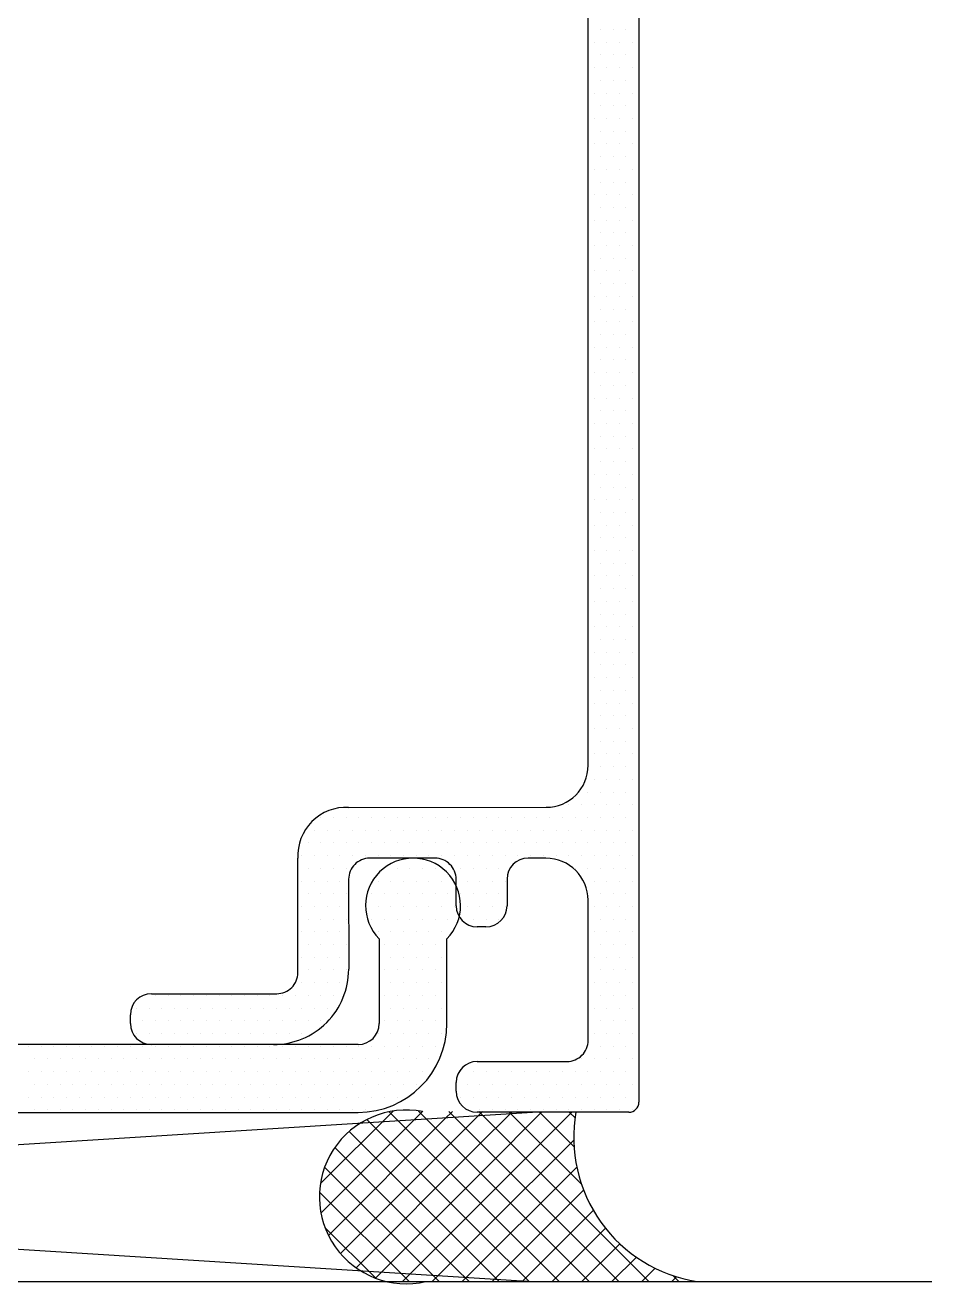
# Model space of a CAD drawing. Header units: inches. Extents: x 3.8 to 36.3, y 0.9 to 43.6.
# Drawn here: x 18.59 to 19.927, y 5.213 to 7.07 of the extents above; entities that cross this region are included whole.
import ezdxf

# ---------------------------------------------------------------- set-up
doc = ezdxf.new("R2010")
doc.units = ezdxf.units.IN
doc.header["$MEASUREMENT"] = 0
for name, color, linetype in [('R-SWTS-DET1', 1, 'Continuous'), ('R-SWTS-DET3', 5, 'Continuous'), ('R-SWTS-PAT1', 5, 'Continuous')]:
    doc.layers.add(name, color=color, linetype=linetype)

msp = doc.modelspace()

# ---------------------------------------------------------------- linework, layer by layer
at = {"layer": 'R-SWTS-DET1', "lineweight": 30}
for p, q in [((19.49559, 7.45142), (19.49559, 5.48123)), ((19.42059, 5.97815), (19.42059, 7.36042)), ((19.06735, 5.91612), (19.3586, 5.91615)), ((18.99251, 5.67218), (18.99239, 5.84104)), ((19.19492, 5.84112), (19.09841, 5.84111)), ((19.35843, 5.84114), (19.33196, 5.84114)), ((19.06743, 5.81009), (19.06751, 5.67724)), ((19.22592, 5.77091), (19.22592, 5.81012)), ((19.30097, 5.81014), (19.30097, 5.77091)), ((19.42058, 5.57225), (19.42044, 5.77919)), ((19.26997, 5.73991), (19.25692, 5.73991)), ((19.11244, 5.72219), (19.11244, 5.59718)), ((19.21244, 5.59718), (19.21244, 5.72219)), ((18.77659, 5.64116), (18.96151, 5.64116)), ((18.74559, 5.59716), (18.74559, 5.61016)), ((19.08144, 5.56618), (16.59444, 5.56618)), ((18.95651, 5.56616), (18.77659, 5.56616)), ((19.25704, 5.54123), (19.38958, 5.54123)), ((19.22604, 5.49723), (19.22604, 5.51023)), ((16.49444, 5.46618), (19.08144, 5.46618)), ((19.48059, 5.46623), (19.25704, 5.46623))]:
    msp.add_line(p, q, dxfattribs=at)
for centre, radius, start, end in [((19.35859, 5.97815), 0.062, 270.0068, 0), ((19.06408, 5.84442), 0.07177, 87.38505, 182.70294), ((19.09843, 5.81011), 0.031, 90.0255, 180.02809), ((19.16244, 5.77118), 0.07, 315.58341, 224.41629), ((19.19492, 5.81012), 0.031, 360, 90.00838), ((19.33197, 5.81014), 0.031, 90.00838, 180), ((19.35844, 5.77914), 0.062, 0.03988, 90.00838), ((19.25692, 5.77091), 0.031, 180, 270), ((19.26997, 5.77091), 0.031, 270, 360), ((18.95651, 5.67716), 0.111, 270, 0.04227), ((18.96151, 5.67216), 0.031, 270, 0.04227), ((18.77659, 5.61016), 0.031, 90, 180), ((18.77659, 5.59716), 0.031, 180, 270), ((19.08144, 5.59718), 0.131, 270, 0), ((19.08144, 5.59718), 0.031, 270, 360), ((19.38958, 5.57223), 0.031, 270, 0.03988), ((19.25704, 5.51023), 0.031, 90, 180), ((19.25704, 5.49723), 0.031, 180, 270), ((19.48059, 5.48123), 0.015, 270, 0)]:
    msp.add_arc(centre, radius, start, end, dxfattribs=at)
at = {"layer": 'R-SWTS-DET3'}
for p, q in [((19.33859, 5.21623), (15.33859, 5.46623)), ((15.33859, 5.21623), (19.33859, 5.46623)), ((19.92744, 5.21623), (14.58859, 5.21623))]:
    msp.add_line(p, q, dxfattribs=at)
for centre, radius, start, end in [((19.15259, 5.34143), 0.12825, 79.29404, 282.92749), ((19.61481, 5.42929), 0.21545, 170.07208, 261.02121)]:
    msp.add_arc(centre, radius, start, end, dxfattribs=at)
at = {"layer": 'R-SWTS-PAT1'}
for p, q in [((19.43886, 7.06369), (19.43886, 7.06369)), ((19.45761, 7.06369), (19.45761, 7.06369)), ((19.47636, 7.06369), (19.47636, 7.06369)), ((19.49511, 7.06369), (19.49511, 7.06369)), ((19.42949, 7.04494), (19.42949, 7.04494)), ((19.44824, 7.04494), (19.44824, 7.04494)), ((19.46699, 7.04494), (19.46699, 7.04494)), ((19.48574, 7.04494), (19.48574, 7.04494)), ((19.43886, 7.02619), (19.43886, 7.02619)), ((19.45761, 7.02619), (19.45761, 7.02619)), ((19.47636, 7.02619), (19.47636, 7.02619)), ((19.49511, 7.02619), (19.49511, 7.02619)), ((19.42949, 7.00744), (19.42949, 7.00744)), ((19.44824, 7.00744), (19.44824, 7.00744)), ((19.46699, 7.00744), (19.46699, 7.00744)), ((19.48574, 7.00744), (19.48574, 7.00744)), ((19.43886, 6.98869), (19.43886, 6.98869)), ((19.45761, 6.98869), (19.45761, 6.98869)), ((19.47636, 6.98869), (19.47636, 6.98869)), ((19.49511, 6.98869), (19.49511, 6.98869)), ((19.42949, 6.96994), (19.42949, 6.96994)), ((19.44824, 6.96994), (19.44824, 6.96994)), ((19.46699, 6.96994), (19.46699, 6.96994)), ((19.48574, 6.96994), (19.48574, 6.96994)), ((19.43886, 6.95119), (19.43886, 6.95119)), ((19.45761, 6.95119), (19.45761, 6.95119)), ((19.47636, 6.95119), (19.47636, 6.95119)), ((19.49511, 6.95119), (19.49511, 6.95119)), ((19.42949, 6.93244), (19.42949, 6.93244)), ((19.44824, 6.93244), (19.44824, 6.93244)), ((19.46699, 6.93244), (19.46699, 6.93244)), ((19.48574, 6.93244), (19.48574, 6.93244)), ((19.43886, 6.91369), (19.43886, 6.91369)), ((19.45761, 6.91369), (19.45761, 6.91369)), ((19.47636, 6.91369), (19.47636, 6.91369)), ((19.49511, 6.91369), (19.49511, 6.91369)), ((19.42949, 6.89494), (19.42949, 6.89494)), ((19.44824, 6.89494), (19.44824, 6.89494)), ((19.46699, 6.89494), (19.46699, 6.89494)), ((19.48574, 6.89494), (19.48574, 6.89494)), ((19.43886, 6.87619), (19.43886, 6.87619)), ((19.45761, 6.87619), (19.45761, 6.87619)), ((19.47636, 6.87619), (19.47636, 6.87619)), ((19.49511, 6.87619), (19.49511, 6.87619)), ((19.42949, 6.85744), (19.42949, 6.85744)), ((19.44824, 6.85744), (19.44824, 6.85744)), ((19.46699, 6.85744), (19.46699, 6.85744)), ((19.48574, 6.85744), (19.48574, 6.85744)), ((19.43886, 6.83869), (19.43886, 6.83869)), ((19.45761, 6.83869), (19.45761, 6.83869)), ((19.47636, 6.83869), (19.47636, 6.83869)), ((19.49511, 6.83869), (19.49511, 6.83869)), ((19.42949, 6.81994), (19.42949, 6.81994)), ((19.44824, 6.81994), (19.44824, 6.81994)), ((19.46699, 6.81994), (19.46699, 6.81994)), ((19.48574, 6.81994), (19.48574, 6.81994)), ((19.43886, 6.80119), (19.43886, 6.80119)), ((19.45761, 6.80119), (19.45761, 6.80119)), ((19.47636, 6.80119), (19.47636, 6.80119)), ((19.49511, 6.80119), (19.49511, 6.80119)), ((19.42949, 6.78244), (19.42949, 6.78244)), ((19.44824, 6.78244), (19.44824, 6.78244)), ((19.46699, 6.78244), (19.46699, 6.78244)), ((19.48574, 6.78244), (19.48574, 6.78244)), ((19.43886, 6.76369), (19.43886, 6.76369)), ((19.45761, 6.76369), (19.45761, 6.76369)), ((19.47636, 6.76369), (19.47636, 6.76369)), ((19.49511, 6.76369), (19.49511, 6.76369)), ((19.42949, 6.74494), (19.42949, 6.74494)), ((19.44824, 6.74494), (19.44824, 6.74494)), ((19.46699, 6.74494), (19.46699, 6.74494)), ((19.48574, 6.74494), (19.48574, 6.74494)), ((19.43886, 6.72619), (19.43886, 6.72619)), ((19.45761, 6.72619), (19.45761, 6.72619)), ((19.47636, 6.72619), (19.47636, 6.72619)), ((19.49511, 6.72619), (19.49511, 6.72619)), ((19.42949, 6.70744), (19.42949, 6.70744)), ((19.44824, 6.70744), (19.44824, 6.70744)), ((19.46699, 6.70744), (19.46699, 6.70744)), ((19.48574, 6.70744), (19.48574, 6.70744)), ((19.43886, 6.68869), (19.43886, 6.68869)), ((19.45761, 6.68869), (19.45761, 6.68869)), ((19.47636, 6.68869), (19.47636, 6.68869)), ((19.49511, 6.68869), (19.49511, 6.68869)), ((19.42949, 6.66994), (19.42949, 6.66994)), ((19.44824, 6.66994), (19.44824, 6.66994)), ((19.46699, 6.66994), (19.46699, 6.66994)), ((19.48574, 6.66994), (19.48574, 6.66994)), ((19.43886, 6.65119), (19.43886, 6.65119)), ((19.45761, 6.65119), (19.45761, 6.65119)), ((19.47636, 6.65119), (19.47636, 6.65119)), ((19.49511, 6.65119), (19.49511, 6.65119)), ((19.42949, 6.63244), (19.42949, 6.63244)), ((19.44824, 6.63244), (19.44824, 6.63244)), ((19.46699, 6.63244), (19.46699, 6.63244)), ((19.48574, 6.63244), (19.48574, 6.63244)), ((19.43886, 6.61369), (19.43886, 6.61369)), ((19.45761, 6.61369), (19.45761, 6.61369)), ((19.47636, 6.61369), (19.47636, 6.61369)), ((19.49511, 6.61369), (19.49511, 6.61369)), ((19.42949, 6.59494), (19.42949, 6.59494)), ((19.44824, 6.59494), (19.44824, 6.59494)), ((19.46699, 6.59494), (19.46699, 6.59494)), ((19.48574, 6.59494), (19.48574, 6.59494)), ((19.43886, 6.57619), (19.43886, 6.57619)), ((19.45761, 6.57619), (19.45761, 6.57619)), ((19.47636, 6.57619), (19.47636, 6.57619)), ((19.49511, 6.57619), (19.49511, 6.57619)), ((19.42949, 6.55744), (19.42949, 6.55744)), ((19.44824, 6.55744), (19.44824, 6.55744)), ((19.46699, 6.55744), (19.46699, 6.55744)), ((19.48574, 6.55744), (19.48574, 6.55744)), ((19.43886, 6.53869), (19.43886, 6.53869)), ((19.45761, 6.53869), (19.45761, 6.53869)), ((19.47636, 6.53869), (19.47636, 6.53869)), ((19.49511, 6.53869), (19.49511, 6.53869)), ((19.42949, 6.51994), (19.42949, 6.51994)), ((19.44824, 6.51994), (19.44824, 6.51994)), ((19.46699, 6.51994), (19.46699, 6.51994)), ((19.48574, 6.51994), (19.48574, 6.51994)), ((19.43886, 6.50119), (19.43886, 6.50119)), ((19.45761, 6.50119), (19.45761, 6.50119)), ((19.47636, 6.50119), (19.47636, 6.50119)), ((19.49511, 6.50119), (19.49511, 6.50119)), ((19.42949, 6.48244), (19.42949, 6.48244)), ((19.44824, 6.48244), (19.44824, 6.48244)), ((19.46699, 6.48244), (19.46699, 6.48244)), ((19.48574, 6.48244), (19.48574, 6.48244)), ((19.43886, 6.46369), (19.43886, 6.46369)), ((19.45761, 6.46369), (19.45761, 6.46369)), ((19.47636, 6.46369), (19.47636, 6.46369)), ((19.49511, 6.46369), (19.49511, 6.46369)), ((19.42949, 6.44494), (19.42949, 6.44494)), ((19.44824, 6.44494), (19.44824, 6.44494)), ((19.46699, 6.44494), (19.46699, 6.44494)), ((19.48574, 6.44494), (19.48574, 6.44494)), ((19.43886, 6.42619), (19.43886, 6.42619)), ((19.45761, 6.42619), (19.45761, 6.42619)), ((19.47636, 6.42619), (19.47636, 6.42619)), ((19.49511, 6.42619), (19.49511, 6.42619)), ((19.42949, 6.40744), (19.42949, 6.40744)), ((19.44824, 6.40744), (19.44824, 6.40744)), ((19.46699, 6.40744), (19.46699, 6.40744)), ((19.48574, 6.40744), (19.48574, 6.40744)), ((19.43886, 6.38869), (19.43886, 6.38869)), ((19.45761, 6.38869), (19.45761, 6.38869)), ((19.47636, 6.38869), (19.47636, 6.38869)), ((19.49511, 6.38869), (19.49511, 6.38869)), ((19.42949, 6.36994), (19.42949, 6.36994)), ((19.44824, 6.36994), (19.44824, 6.36994)), ((19.46699, 6.36994), (19.46699, 6.36994)), ((19.48574, 6.36994), (19.48574, 6.36994)), ((19.43886, 6.35119), (19.43886, 6.35119)), ((19.45761, 6.35119), (19.45761, 6.35119)), ((19.47636, 6.35119), (19.47636, 6.35119)), ((19.49511, 6.35119), (19.49511, 6.35119)), ((19.42949, 6.33244), (19.42949, 6.33244)), ((19.44824, 6.33244), (19.44824, 6.33244)), ((19.46699, 6.33244), (19.46699, 6.33244)), ((19.48574, 6.33244), (19.48574, 6.33244)), ((19.43886, 6.31369), (19.43886, 6.31369)), ((19.45761, 6.31369), (19.45761, 6.31369)), ((19.47636, 6.31369), (19.47636, 6.31369)), ((19.49511, 6.31369), (19.49511, 6.31369)), ((19.42949, 6.29494), (19.42949, 6.29494)), ((19.44824, 6.29494), (19.44824, 6.29494)), ((19.46699, 6.29494), (19.46699, 6.29494)), ((19.48574, 6.29494), (19.48574, 6.29494)), ((19.43886, 6.27619), (19.43886, 6.27619)), ((19.45761, 6.27619), (19.45761, 6.27619)), ((19.47636, 6.27619), (19.47636, 6.27619)), ((19.49511, 6.27619), (19.49511, 6.27619)), ((19.42949, 6.25744), (19.42949, 6.25744)), ((19.44824, 6.25744), (19.44824, 6.25744)), ((19.46699, 6.25744), (19.46699, 6.25744)), ((19.48574, 6.25744), (19.48574, 6.25744)), ((19.43886, 6.23869), (19.43886, 6.23869)), ((19.45761, 6.23869), (19.45761, 6.23869)), ((19.47636, 6.23869), (19.47636, 6.23869)), ((19.49511, 6.23869), (19.49511, 6.23869)), ((19.42949, 6.21994), (19.42949, 6.21994)), ((19.44824, 6.21994), (19.44824, 6.21994)), ((19.46699, 6.21994), (19.46699, 6.21994)), ((19.48574, 6.21994), (19.48574, 6.21994)), ((19.43886, 6.20119), (19.43886, 6.20119)), ((19.45761, 6.20119), (19.45761, 6.20119)), ((19.47636, 6.20119), (19.47636, 6.20119)), ((19.49511, 6.20119), (19.49511, 6.20119)), ((19.42949, 6.18244), (19.42949, 6.18244)), ((19.44824, 6.18244), (19.44824, 6.18244)), ((19.46699, 6.18244), (19.46699, 6.18244)), ((19.48574, 6.18244), (19.48574, 6.18244)), ((19.43886, 6.16369), (19.43886, 6.16369)), ((19.45761, 6.16369), (19.45761, 6.16369)), ((19.47636, 6.16369), (19.47636, 6.16369)), ((19.49511, 6.16369), (19.49511, 6.16369)), ((19.42949, 6.14494), (19.42949, 6.14494)), ((19.44824, 6.14494), (19.44824, 6.14494)), ((19.46699, 6.14494), (19.46699, 6.14494)), ((19.48574, 6.14494), (19.48574, 6.14494)), ((19.43886, 6.12619), (19.43886, 6.12619)), ((19.45761, 6.12619), (19.45761, 6.12619)), ((19.47636, 6.12619), (19.47636, 6.12619)), ((19.49511, 6.12619), (19.49511, 6.12619)), ((19.42949, 6.10744), (19.42949, 6.10744)), ((19.44824, 6.10744), (19.44824, 6.10744)), ((19.46699, 6.10744), (19.46699, 6.10744)), ((19.48574, 6.10744), (19.48574, 6.10744)), ((19.43886, 6.08869), (19.43886, 6.08869)), ((19.45761, 6.08869), (19.45761, 6.08869)), ((19.47636, 6.08869), (19.47636, 6.08869)), ((19.49511, 6.08869), (19.49511, 6.08869)), ((19.42949, 6.06994), (19.42949, 6.06994)), ((19.44824, 6.06994), (19.44824, 6.06994)), ((19.46699, 6.06994), (19.46699, 6.06994)), ((19.48574, 6.06994), (19.48574, 6.06994)), ((19.43886, 6.05119), (19.43886, 6.05119)), ((19.45761, 6.05119), (19.45761, 6.05119)), ((19.47636, 6.05119), (19.47636, 6.05119)), ((19.49511, 6.05119), (19.49511, 6.05119)), ((19.42949, 6.03244), (19.42949, 6.03244)), ((19.44824, 6.03244), (19.44824, 6.03244)), ((19.46699, 6.03244), (19.46699, 6.03244)), ((19.48574, 6.03244), (19.48574, 6.03244)), ((19.43886, 6.01369), (19.43886, 6.01369)), ((19.45761, 6.01369), (19.45761, 6.01369)), ((19.47636, 6.01369), (19.47636, 6.01369)), ((19.49511, 6.01369), (19.49511, 6.01369)), ((19.42949, 5.99494), (19.42949, 5.99494)), ((19.44824, 5.99494), (19.44824, 5.99494)), ((19.46699, 5.99494), (19.46699, 5.99494)), ((19.48574, 5.99494), (19.48574, 5.99494)), ((19.43886, 5.97619), (19.43886, 5.97619)), ((19.45761, 5.97619), (19.45761, 5.97619)), ((19.47636, 5.97619), (19.47636, 5.97619)), ((19.49511, 5.97619), (19.49511, 5.97619)), ((19.42949, 5.95744), (19.42949, 5.95744)), ((19.44824, 5.95744), (19.44824, 5.95744)), ((19.46699, 5.95744), (19.46699, 5.95744)), ((19.48574, 5.95744), (19.48574, 5.95744)), ((19.42011, 5.93869), (19.42011, 5.93869)), ((19.43886, 5.93869), (19.43886, 5.93869)), ((19.45761, 5.93869), (19.45761, 5.93869)), ((19.47636, 5.93869), (19.47636, 5.93869)), ((19.49511, 5.93869), (19.49511, 5.93869)), ((19.39199, 5.91994), (19.39199, 5.91994)), ((19.41074, 5.91994), (19.41074, 5.91994)), ((19.42949, 5.91994), (19.42949, 5.91994)), ((19.44824, 5.91994), (19.44824, 5.91994)), ((19.46699, 5.91994), (19.46699, 5.91994)), ((19.48574, 5.91994), (19.48574, 5.91994)), ((19.02636, 5.90119), (19.02636, 5.90119)), ((19.04511, 5.90119), (19.04511, 5.90119)), ((19.06386, 5.90119), (19.06386, 5.90119)), ((19.08261, 5.90119), (19.08261, 5.90119)), ((19.10136, 5.90119), (19.10136, 5.90119)), ((19.12011, 5.90119), (19.12011, 5.90119)), ((19.13886, 5.90119), (19.13886, 5.90119)), ((19.15761, 5.90119), (19.15761, 5.90119)), ((19.17636, 5.90119), (19.17636, 5.90119)), ((19.19511, 5.90119), (19.19511, 5.90119)), ((19.21386, 5.90119), (19.21386, 5.90119)), ((19.23261, 5.90119), (19.23261, 5.90119)), ((19.25136, 5.90119), (19.25136, 5.90119)), ((19.27011, 5.90119), (19.27011, 5.90119)), ((19.28886, 5.90119), (19.28886, 5.90119)), ((19.30761, 5.90119), (19.30761, 5.90119)), ((19.32636, 5.90119), (19.32636, 5.90119)), ((19.34511, 5.90119), (19.34511, 5.90119)), ((19.36386, 5.90119), (19.36386, 5.90119)), ((19.38261, 5.90119), (19.38261, 5.90119)), ((19.40136, 5.90119), (19.40136, 5.90119)), ((19.42011, 5.90119), (19.42011, 5.90119)), ((19.43886, 5.90119), (19.43886, 5.90119)), ((19.45761, 5.90119), (19.45761, 5.90119)), ((19.47636, 5.90119), (19.47636, 5.90119)), ((19.49511, 5.90119), (19.49511, 5.90119)), ((19.01699, 5.88244), (19.01699, 5.88244)), ((19.03574, 5.88244), (19.03574, 5.88244)), ((19.05449, 5.88244), (19.05449, 5.88244)), ((19.07324, 5.88244), (19.07324, 5.88244)), ((19.09199, 5.88244), (19.09199, 5.88244)), ((19.11074, 5.88244), (19.11074, 5.88244)), ((19.12949, 5.88244), (19.12949, 5.88244)), ((19.14824, 5.88244), (19.14824, 5.88244)), ((19.16699, 5.88244), (19.16699, 5.88244)), ((19.18574, 5.88244), (19.18574, 5.88244)), ((19.20449, 5.88244), (19.20449, 5.88244)), ((19.22324, 5.88244), (19.22324, 5.88244)), ((19.24199, 5.88244), (19.24199, 5.88244)), ((19.26074, 5.88244), (19.26074, 5.88244)), ((19.27949, 5.88244), (19.27949, 5.88244)), ((19.29824, 5.88244), (19.29824, 5.88244)), ((19.31699, 5.88244), (19.31699, 5.88244)), ((19.33574, 5.88244), (19.33574, 5.88244)), ((19.35449, 5.88244), (19.35449, 5.88244)), ((19.37324, 5.88244), (19.37324, 5.88244)), ((19.39199, 5.88244), (19.39199, 5.88244)), ((19.41074, 5.88244), (19.41074, 5.88244)), ((19.42949, 5.88244), (19.42949, 5.88244)), ((19.44824, 5.88244), (19.44824, 5.88244)), ((19.46699, 5.88244), (19.46699, 5.88244)), ((19.48574, 5.88244), (19.48574, 5.88244)), ((19.00761, 5.86369), (19.00761, 5.86369)), ((19.02636, 5.86369), (19.02636, 5.86369)), ((19.04511, 5.86369), (19.04511, 5.86369)), ((19.06386, 5.86369), (19.06386, 5.86369)), ((19.08261, 5.86369), (19.08261, 5.86369)), ((19.10136, 5.86369), (19.10136, 5.86369)), ((19.12011, 5.86369), (19.12011, 5.86369)), ((19.13886, 5.86369), (19.13886, 5.86369)), ((19.15761, 5.86369), (19.15761, 5.86369)), ((19.17636, 5.86369), (19.17636, 5.86369)), ((19.19511, 5.86369), (19.19511, 5.86369)), ((19.21386, 5.86369), (19.21386, 5.86369)), ((19.23261, 5.86369), (19.23261, 5.86369)), ((19.25136, 5.86369), (19.25136, 5.86369)), ((19.27011, 5.86369), (19.27011, 5.86369)), ((19.28886, 5.86369), (19.28886, 5.86369)), ((19.30761, 5.86369), (19.30761, 5.86369)), ((19.32636, 5.86369), (19.32636, 5.86369)), ((19.34511, 5.86369), (19.34511, 5.86369)), ((19.36386, 5.86369), (19.36386, 5.86369)), ((19.38261, 5.86369), (19.38261, 5.86369)), ((19.40136, 5.86369), (19.40136, 5.86369)), ((19.42011, 5.86369), (19.42011, 5.86369)), ((19.43886, 5.86369), (19.43886, 5.86369)), ((19.45761, 5.86369), (19.45761, 5.86369)), ((19.47636, 5.86369), (19.47636, 5.86369)), ((19.49511, 5.86369), (19.49511, 5.86369)), ((18.99824, 5.84494), (18.99824, 5.84494)), ((19.01699, 5.84494), (19.01699, 5.84494)), ((19.03574, 5.84494), (19.03574, 5.84494)), ((19.05449, 5.84494), (19.05449, 5.84494)), ((19.07324, 5.84494), (19.07324, 5.84494)), ((19.09199, 5.84494), (19.09199, 5.84494)), ((19.11074, 5.84494), (19.11074, 5.84494)), ((19.12949, 5.84494), (19.12949, 5.84494)), ((19.14824, 5.84494), (19.14824, 5.84494)), ((19.16699, 5.84494), (19.16699, 5.84494)), ((19.18574, 5.84494), (19.18574, 5.84494)), ((19.20449, 5.84494), (19.20449, 5.84494)), ((19.22324, 5.84494), (19.22324, 5.84494)), ((19.24199, 5.84494), (19.24199, 5.84494)), ((19.26074, 5.84494), (19.26074, 5.84494)), ((19.27949, 5.84494), (19.27949, 5.84494)), ((19.29824, 5.84494), (19.29824, 5.84494)), ((19.31699, 5.84494), (19.31699, 5.84494)), ((19.33574, 5.84494), (19.33574, 5.84494)), ((19.35449, 5.84494), (19.35449, 5.84494)), ((19.37324, 5.84494), (19.37324, 5.84494)), ((19.39199, 5.84494), (19.39199, 5.84494)), ((19.41074, 5.84494), (19.41074, 5.84494)), ((19.42949, 5.84494), (19.42949, 5.84494)), ((19.44824, 5.84494), (19.44824, 5.84494)), ((19.46699, 5.84494), (19.46699, 5.84494)), ((19.48574, 5.84494), (19.48574, 5.84494)), ((19.00761, 5.82619), (19.00761, 5.82619)), ((19.02636, 5.82619), (19.02636, 5.82619)), ((19.04511, 5.82619), (19.04511, 5.82619)), ((19.06386, 5.82619), (19.06386, 5.82619)), ((19.12011, 5.82619), (19.12011, 5.82619)), ((19.13886, 5.82619), (19.13886, 5.82619)), ((19.15761, 5.82619), (19.15761, 5.82619)), ((19.17636, 5.82619), (19.17636, 5.82619)), ((19.19511, 5.82619), (19.19511, 5.82619)), ((19.23261, 5.82619), (19.23261, 5.82619)), ((19.25136, 5.82619), (19.25136, 5.82619)), ((19.27011, 5.82619), (19.27011, 5.82619)), ((19.28886, 5.82619), (19.28886, 5.82619)), ((19.40136, 5.82619), (19.40136, 5.82619)), ((19.42011, 5.82619), (19.42011, 5.82619)), ((19.43886, 5.82619), (19.43886, 5.82619)), ((19.45761, 5.82619), (19.45761, 5.82619)), ((19.47636, 5.82619), (19.47636, 5.82619)), ((19.49511, 5.82619), (19.49511, 5.82619)), ((18.99824, 5.80744), (18.99824, 5.80744)), ((19.01699, 5.80744), (19.01699, 5.80744)), ((19.03574, 5.80744), (19.03574, 5.80744)), ((19.05449, 5.80744), (19.05449, 5.80744)), ((19.11074, 5.80744), (19.11074, 5.80744)), ((19.12949, 5.80744), (19.12949, 5.80744)), ((19.14824, 5.80744), (19.14824, 5.80744)), ((19.16699, 5.80744), (19.16699, 5.80744)), ((19.18574, 5.80744), (19.18574, 5.80744)), ((19.20449, 5.80744), (19.20449, 5.80744)), ((19.24199, 5.80744), (19.24199, 5.80744)), ((19.26074, 5.80744), (19.26074, 5.80744)), ((19.27949, 5.80744), (19.27949, 5.80744)), ((19.29824, 5.80744), (19.29824, 5.80744)), ((19.42949, 5.80744), (19.42949, 5.80744)), ((19.44824, 5.80744), (19.44824, 5.80744)), ((19.46699, 5.80744), (19.46699, 5.80744)), ((19.48574, 5.80744), (19.48574, 5.80744)), ((19.00761, 5.78869), (19.00761, 5.78869)), ((19.02636, 5.78869), (19.02636, 5.78869)), ((19.04511, 5.78869), (19.04511, 5.78869)), ((19.06386, 5.78869), (19.06386, 5.78869)), ((19.10136, 5.78869), (19.10136, 5.78869)), ((19.12011, 5.78869), (19.12011, 5.78869)), ((19.13886, 5.78869), (19.13886, 5.78869)), ((19.15761, 5.78869), (19.15761, 5.78869)), ((19.17636, 5.78869), (19.17636, 5.78869)), ((19.19511, 5.78869), (19.19511, 5.78869)), ((19.21386, 5.78869), (19.21386, 5.78869)), ((19.23261, 5.78869), (19.23261, 5.78869)), ((19.25136, 5.78869), (19.25136, 5.78869)), ((19.27011, 5.78869), (19.27011, 5.78869)), ((19.28886, 5.78869), (19.28886, 5.78869)), ((19.42011, 5.78869), (19.42011, 5.78869)), ((19.43886, 5.78869), (19.43886, 5.78869)), ((19.45761, 5.78869), (19.45761, 5.78869)), ((19.47636, 5.78869), (19.47636, 5.78869)), ((19.49511, 5.78869), (19.49511, 5.78869)), ((18.99824, 5.76994), (18.99824, 5.76994)), ((19.01699, 5.76994), (19.01699, 5.76994)), ((19.03574, 5.76994), (19.03574, 5.76994)), ((19.05449, 5.76994), (19.05449, 5.76994)), ((19.11074, 5.76994), (19.11074, 5.76994)), ((19.12949, 5.76994), (19.12949, 5.76994)), ((19.14824, 5.76994), (19.14824, 5.76994)), ((19.16699, 5.76994), (19.16699, 5.76994)), ((19.18574, 5.76994), (19.18574, 5.76994)), ((19.20449, 5.76994), (19.20449, 5.76994)), ((19.22324, 5.76994), (19.22324, 5.76994)), ((19.24199, 5.76994), (19.24199, 5.76994)), ((19.26074, 5.76994), (19.26074, 5.76994)), ((19.27949, 5.76994), (19.27949, 5.76994)), ((19.29824, 5.76994), (19.29824, 5.76994)), ((19.42949, 5.76994), (19.42949, 5.76994)), ((19.44824, 5.76994), (19.44824, 5.76994)), ((19.46699, 5.76994), (19.46699, 5.76994)), ((19.48574, 5.76994), (19.48574, 5.76994)), ((19.00761, 5.75119), (19.00761, 5.75119)), ((19.02636, 5.75119), (19.02636, 5.75119)), ((19.04511, 5.75119), (19.04511, 5.75119)), ((19.06386, 5.75119), (19.06386, 5.75119)), ((19.10136, 5.75119), (19.10136, 5.75119)), ((19.12011, 5.75119), (19.12011, 5.75119)), ((19.13886, 5.75119), (19.13886, 5.75119)), ((19.15761, 5.75119), (19.15761, 5.75119)), ((19.17636, 5.75119), (19.17636, 5.75119)), ((19.19511, 5.75119), (19.19511, 5.75119)), ((19.21386, 5.75119), (19.21386, 5.75119)), ((19.25136, 5.75119), (19.25136, 5.75119)), ((19.27011, 5.75119), (19.27011, 5.75119)), ((19.28886, 5.75119), (19.28886, 5.75119)), ((19.43886, 5.75119), (19.43886, 5.75119)), ((19.45761, 5.75119), (19.45761, 5.75119)), ((19.47636, 5.75119), (19.47636, 5.75119)), ((19.49511, 5.75119), (19.49511, 5.75119)), ((18.99824, 5.73244), (18.99824, 5.73244)), ((19.01699, 5.73244), (19.01699, 5.73244)), ((19.03574, 5.73244), (19.03574, 5.73244)), ((19.05449, 5.73244), (19.05449, 5.73244)), ((19.11074, 5.73244), (19.11074, 5.73244)), ((19.12949, 5.73244), (19.12949, 5.73244)), ((19.14824, 5.73244), (19.14824, 5.73244)), ((19.16699, 5.73244), (19.16699, 5.73244)), ((19.18574, 5.73244), (19.18574, 5.73244)), ((19.20449, 5.73244), (19.20449, 5.73244)), ((19.42949, 5.73244), (19.42949, 5.73244)), ((19.44824, 5.73244), (19.44824, 5.73244)), ((19.46699, 5.73244), (19.46699, 5.73244)), ((19.48574, 5.73244), (19.48574, 5.73244)), ((19.00761, 5.71369), (19.00761, 5.71369)), ((19.02636, 5.71369), (19.02636, 5.71369)), ((19.04511, 5.71369), (19.04511, 5.71369)), ((19.06386, 5.71369), (19.06386, 5.71369)), ((19.12011, 5.71369), (19.12011, 5.71369)), ((19.13886, 5.71369), (19.13886, 5.71369)), ((19.15761, 5.71369), (19.15761, 5.71369)), ((19.17636, 5.71369), (19.17636, 5.71369)), ((19.19511, 5.71369), (19.19511, 5.71369)), ((19.43886, 5.71369), (19.43886, 5.71369)), ((19.45761, 5.71369), (19.45761, 5.71369)), ((19.47636, 5.71369), (19.47636, 5.71369)), ((19.49511, 5.71369), (19.49511, 5.71369)), ((18.99824, 5.69494), (18.99824, 5.69494)), ((19.01699, 5.69494), (19.01699, 5.69494)), ((19.03574, 5.69494), (19.03574, 5.69494)), ((19.05449, 5.69494), (19.05449, 5.69494)), ((19.12949, 5.69494), (19.12949, 5.69494)), ((19.14824, 5.69494), (19.14824, 5.69494)), ((19.16699, 5.69494), (19.16699, 5.69494)), ((19.18574, 5.69494), (19.18574, 5.69494)), ((19.20449, 5.69494), (19.20449, 5.69494)), ((19.42949, 5.69494), (19.42949, 5.69494)), ((19.44824, 5.69494), (19.44824, 5.69494)), ((19.46699, 5.69494), (19.46699, 5.69494)), ((19.48574, 5.69494), (19.48574, 5.69494)), ((19.00761, 5.67619), (19.00761, 5.67619)), ((19.02636, 5.67619), (19.02636, 5.67619)), ((19.04511, 5.67619), (19.04511, 5.67619)), ((19.06386, 5.67619), (19.06386, 5.67619)), ((19.12011, 5.67619), (19.12011, 5.67619)), ((19.13886, 5.67619), (19.13886, 5.67619)), ((19.15761, 5.67619), (19.15761, 5.67619)), ((19.17636, 5.67619), (19.17636, 5.67619)), ((19.19511, 5.67619), (19.19511, 5.67619)), ((19.43886, 5.67619), (19.43886, 5.67619)), ((19.45761, 5.67619), (19.45761, 5.67619)), ((19.47636, 5.67619), (19.47636, 5.67619)), ((19.49511, 5.67619), (19.49511, 5.67619)), ((18.99824, 5.65744), (18.99824, 5.65744)), ((19.01699, 5.65744), (19.01699, 5.65744)), ((19.03574, 5.65744), (19.03574, 5.65744)), ((19.05449, 5.65744), (19.05449, 5.65744)), ((19.12949, 5.65744), (19.12949, 5.65744)), ((19.14824, 5.65744), (19.14824, 5.65744)), ((19.16699, 5.65744), (19.16699, 5.65744)), ((19.18574, 5.65744), (19.18574, 5.65744)), ((19.20449, 5.65744), (19.20449, 5.65744)), ((19.42949, 5.65744), (19.42949, 5.65744)), ((19.44824, 5.65744), (19.44824, 5.65744)), ((19.46699, 5.65744), (19.46699, 5.65744)), ((19.48574, 5.65744), (19.48574, 5.65744)), ((18.78261, 5.63869), (18.78261, 5.63869)), ((18.80136, 5.63869), (18.80136, 5.63869)), ((18.82011, 5.63869), (18.82011, 5.63869)), ((18.83886, 5.63869), (18.83886, 5.63869)), ((18.85761, 5.63869), (18.85761, 5.63869)), ((18.87636, 5.63869), (18.87636, 5.63869)), ((18.89511, 5.63869), (18.89511, 5.63869)), ((18.91386, 5.63869), (18.91386, 5.63869)), ((18.93261, 5.63869), (18.93261, 5.63869)), ((18.95136, 5.63869), (18.95136, 5.63869)), ((18.97011, 5.63869), (18.97011, 5.63869)), ((18.98886, 5.63869), (18.98886, 5.63869)), ((19.00761, 5.63869), (19.00761, 5.63869)), ((19.02636, 5.63869), (19.02636, 5.63869)), ((19.04511, 5.63869), (19.04511, 5.63869)), ((19.12011, 5.63869), (19.12011, 5.63869)), ((19.13886, 5.63869), (19.13886, 5.63869)), ((19.15761, 5.63869), (19.15761, 5.63869)), ((19.17636, 5.63869), (19.17636, 5.63869)), ((19.19511, 5.63869), (19.19511, 5.63869)), ((19.43886, 5.63869), (19.43886, 5.63869)), ((19.45761, 5.63869), (19.45761, 5.63869)), ((19.47636, 5.63869), (19.47636, 5.63869)), ((19.49511, 5.63869), (19.49511, 5.63869)), ((18.75449, 5.61994), (18.75449, 5.61994)), ((18.77324, 5.61994), (18.77324, 5.61994)), ((18.79199, 5.61994), (18.79199, 5.61994)), ((18.81074, 5.61994), (18.81074, 5.61994)), ((18.82949, 5.61994), (18.82949, 5.61994)), ((18.84824, 5.61994), (18.84824, 5.61994)), ((18.86699, 5.61994), (18.86699, 5.61994)), ((18.88574, 5.61994), (18.88574, 5.61994)), ((18.90449, 5.61994), (18.90449, 5.61994)), ((18.92324, 5.61994), (18.92324, 5.61994)), ((18.94199, 5.61994), (18.94199, 5.61994)), ((18.96074, 5.61994), (18.96074, 5.61994)), ((18.97949, 5.61994), (18.97949, 5.61994)), ((18.99824, 5.61994), (18.99824, 5.61994)), ((19.01699, 5.61994), (19.01699, 5.61994)), ((19.03574, 5.61994), (19.03574, 5.61994)), ((19.12949, 5.61994), (19.12949, 5.61994)), ((19.14824, 5.61994), (19.14824, 5.61994)), ((19.16699, 5.61994), (19.16699, 5.61994)), ((19.18574, 5.61994), (19.18574, 5.61994)), ((19.20449, 5.61994), (19.20449, 5.61994)), ((19.42949, 5.61994), (19.42949, 5.61994)), ((19.44824, 5.61994), (19.44824, 5.61994)), ((19.46699, 5.61994), (19.46699, 5.61994)), ((19.48574, 5.61994), (19.48574, 5.61994)), ((18.76386, 5.60119), (18.76386, 5.60119)), ((18.78261, 5.60119), (18.78261, 5.60119)), ((18.80136, 5.60119), (18.80136, 5.60119)), ((18.82011, 5.60119), (18.82011, 5.60119)), ((18.83886, 5.60119), (18.83886, 5.60119)), ((18.85761, 5.60119), (18.85761, 5.60119)), ((18.87636, 5.60119), (18.87636, 5.60119)), ((18.89511, 5.60119), (18.89511, 5.60119)), ((18.91386, 5.60119), (18.91386, 5.60119)), ((18.93261, 5.60119), (18.93261, 5.60119)), ((18.95136, 5.60119), (18.95136, 5.60119)), ((18.97011, 5.60119), (18.97011, 5.60119)), ((18.98886, 5.60119), (18.98886, 5.60119)), ((19.00761, 5.60119), (19.00761, 5.60119)), ((19.02636, 5.60119), (19.02636, 5.60119)), ((19.12011, 5.60119), (19.12011, 5.60119)), ((19.13886, 5.60119), (19.13886, 5.60119)), ((19.15761, 5.60119), (19.15761, 5.60119)), ((19.17636, 5.60119), (19.17636, 5.60119)), ((19.19511, 5.60119), (19.19511, 5.60119)), ((19.43886, 5.60119), (19.43886, 5.60119)), ((19.45761, 5.60119), (19.45761, 5.60119)), ((19.47636, 5.60119), (19.47636, 5.60119)), ((19.49511, 5.60119), (19.49511, 5.60119)), ((18.75449, 5.58244), (18.75449, 5.58244)), ((18.77324, 5.58244), (18.77324, 5.58244)), ((18.79199, 5.58244), (18.79199, 5.58244)), ((18.81074, 5.58244), (18.81074, 5.58244)), ((18.82949, 5.58244), (18.82949, 5.58244)), ((18.84824, 5.58244), (18.84824, 5.58244)), ((18.86699, 5.58244), (18.86699, 5.58244)), ((18.88574, 5.58244), (18.88574, 5.58244)), ((18.90449, 5.58244), (18.90449, 5.58244)), ((18.92324, 5.58244), (18.92324, 5.58244)), ((18.94199, 5.58244), (18.94199, 5.58244)), ((18.96074, 5.58244), (18.96074, 5.58244)), ((18.97949, 5.58244), (18.97949, 5.58244)), ((18.99824, 5.58244), (18.99824, 5.58244)), ((19.11074, 5.58244), (19.11074, 5.58244)), ((19.12949, 5.58244), (19.12949, 5.58244)), ((19.14824, 5.58244), (19.14824, 5.58244)), ((19.16699, 5.58244), (19.16699, 5.58244)), ((19.18574, 5.58244), (19.18574, 5.58244)), ((19.20449, 5.58244), (19.20449, 5.58244)), ((19.42949, 5.58244), (19.42949, 5.58244)), ((19.44824, 5.58244), (19.44824, 5.58244)), ((19.46699, 5.58244), (19.46699, 5.58244)), ((19.48574, 5.58244), (19.48574, 5.58244)), ((18.59511, 5.56369), (18.59511, 5.56369)), ((18.61386, 5.56369), (18.61386, 5.56369)), ((18.63261, 5.56369), (18.63261, 5.56369)), ((18.65136, 5.56369), (18.65136, 5.56369)), ((18.67011, 5.56369), (18.67011, 5.56369)), ((18.68886, 5.56369), (18.68886, 5.56369)), ((18.70761, 5.56369), (18.70761, 5.56369)), ((18.72636, 5.56369), (18.72636, 5.56369)), ((18.74511, 5.56369), (18.74511, 5.56369)), ((18.76386, 5.56369), (18.76386, 5.56369)), ((18.78261, 5.56369), (18.78261, 5.56369)), ((18.80136, 5.56369), (18.80136, 5.56369)), ((18.82011, 5.56369), (18.82011, 5.56369)), ((18.83886, 5.56369), (18.83886, 5.56369)), ((18.85761, 5.56369), (18.85761, 5.56369)), ((18.87636, 5.56369), (18.87636, 5.56369)), ((18.89511, 5.56369), (18.89511, 5.56369)), ((18.91386, 5.56369), (18.91386, 5.56369)), ((18.93261, 5.56369), (18.93261, 5.56369)), ((18.95136, 5.56369), (18.95136, 5.56369)), ((18.97011, 5.56369), (18.97011, 5.56369)), ((18.98886, 5.56369), (18.98886, 5.56369)), ((19.00761, 5.56369), (19.00761, 5.56369)), ((19.02636, 5.56369), (19.02636, 5.56369)), ((19.04511, 5.56369), (19.04511, 5.56369)), ((19.06386, 5.56369), (19.06386, 5.56369)), ((19.08261, 5.56369), (19.08261, 5.56369)), ((19.10136, 5.56369), (19.10136, 5.56369)), ((19.12011, 5.56369), (19.12011, 5.56369)), ((19.13886, 5.56369), (19.13886, 5.56369)), ((19.15761, 5.56369), (19.15761, 5.56369)), ((19.17636, 5.56369), (19.17636, 5.56369)), ((19.19511, 5.56369), (19.19511, 5.56369)), ((19.42011, 5.56369), (19.42011, 5.56369)), ((19.43886, 5.56369), (19.43886, 5.56369)), ((19.45761, 5.56369), (19.45761, 5.56369)), ((19.47636, 5.56369), (19.47636, 5.56369)), ((19.49511, 5.56369), (19.49511, 5.56369)), ((18.60449, 5.54494), (18.60449, 5.54494)), ((18.62324, 5.54494), (18.62324, 5.54494)), ((18.64199, 5.54494), (18.64199, 5.54494)), ((18.66074, 5.54494), (18.66074, 5.54494)), ((18.67949, 5.54494), (18.67949, 5.54494)), ((18.69824, 5.54494), (18.69824, 5.54494)), ((18.71699, 5.54494), (18.71699, 5.54494)), ((18.73574, 5.54494), (18.73574, 5.54494)), ((18.75449, 5.54494), (18.75449, 5.54494)), ((18.77324, 5.54494), (18.77324, 5.54494)), ((18.79199, 5.54494), (18.79199, 5.54494)), ((18.81074, 5.54494), (18.81074, 5.54494)), ((18.82949, 5.54494), (18.82949, 5.54494)), ((18.84824, 5.54494), (18.84824, 5.54494)), ((18.86699, 5.54494), (18.86699, 5.54494)), ((18.88574, 5.54494), (18.88574, 5.54494)), ((18.90449, 5.54494), (18.90449, 5.54494)), ((18.92324, 5.54494), (18.92324, 5.54494)), ((18.94199, 5.54494), (18.94199, 5.54494)), ((18.96074, 5.54494), (18.96074, 5.54494)), ((18.97949, 5.54494), (18.97949, 5.54494)), ((18.99824, 5.54494), (18.99824, 5.54494)), ((19.01699, 5.54494), (19.01699, 5.54494)), ((19.03574, 5.54494), (19.03574, 5.54494)), ((19.05449, 5.54494), (19.05449, 5.54494)), ((19.07324, 5.54494), (19.07324, 5.54494)), ((19.09199, 5.54494), (19.09199, 5.54494)), ((19.11074, 5.54494), (19.11074, 5.54494)), ((19.12949, 5.54494), (19.12949, 5.54494)), ((19.14824, 5.54494), (19.14824, 5.54494)), ((19.16699, 5.54494), (19.16699, 5.54494)), ((19.18574, 5.54494), (19.18574, 5.54494)), ((19.41074, 5.54494), (19.41074, 5.54494)), ((19.42949, 5.54494), (19.42949, 5.54494)), ((19.44824, 5.54494), (19.44824, 5.54494)), ((19.46699, 5.54494), (19.46699, 5.54494)), ((19.48574, 5.54494), (19.48574, 5.54494)), ((18.59511, 5.52619), (18.59511, 5.52619)), ((18.61386, 5.52619), (18.61386, 5.52619)), ((18.63261, 5.52619), (18.63261, 5.52619)), ((18.65136, 5.52619), (18.65136, 5.52619)), ((18.67011, 5.52619), (18.67011, 5.52619)), ((18.68886, 5.52619), (18.68886, 5.52619)), ((18.70761, 5.52619), (18.70761, 5.52619)), ((18.72636, 5.52619), (18.72636, 5.52619)), ((18.74511, 5.52619), (18.74511, 5.52619)), ((18.76386, 5.52619), (18.76386, 5.52619)), ((18.78261, 5.52619), (18.78261, 5.52619)), ((18.80136, 5.52619), (18.80136, 5.52619)), ((18.82011, 5.52619), (18.82011, 5.52619)), ((18.83886, 5.52619), (18.83886, 5.52619)), ((18.85761, 5.52619), (18.85761, 5.52619)), ((18.87636, 5.52619), (18.87636, 5.52619)), ((18.89511, 5.52619), (18.89511, 5.52619)), ((18.91386, 5.52619), (18.91386, 5.52619)), ((18.93261, 5.52619), (18.93261, 5.52619)), ((18.95136, 5.52619), (18.95136, 5.52619)), ((18.97011, 5.52619), (18.97011, 5.52619)), ((18.98886, 5.52619), (18.98886, 5.52619)), ((19.00761, 5.52619), (19.00761, 5.52619)), ((19.02636, 5.52619), (19.02636, 5.52619)), ((19.04511, 5.52619), (19.04511, 5.52619)), ((19.06386, 5.52619), (19.06386, 5.52619)), ((19.08261, 5.52619), (19.08261, 5.52619)), ((19.10136, 5.52619), (19.10136, 5.52619)), ((19.12011, 5.52619), (19.12011, 5.52619)), ((19.13886, 5.52619), (19.13886, 5.52619)), ((19.15761, 5.52619), (19.15761, 5.52619)), ((19.17636, 5.52619), (19.17636, 5.52619)), ((19.23261, 5.52619), (19.23261, 5.52619)), ((19.25136, 5.52619), (19.25136, 5.52619)), ((19.27011, 5.52619), (19.27011, 5.52619)), ((19.28886, 5.52619), (19.28886, 5.52619)), ((19.30761, 5.52619), (19.30761, 5.52619)), ((19.32636, 5.52619), (19.32636, 5.52619)), ((19.34511, 5.52619), (19.34511, 5.52619)), ((19.36386, 5.52619), (19.36386, 5.52619)), ((19.38261, 5.52619), (19.38261, 5.52619)), ((19.40136, 5.52619), (19.40136, 5.52619)), ((19.42011, 5.52619), (19.42011, 5.52619)), ((19.43886, 5.52619), (19.43886, 5.52619)), ((19.45761, 5.52619), (19.45761, 5.52619)), ((19.47636, 5.52619), (19.47636, 5.52619)), ((19.49511, 5.52619), (19.49511, 5.52619)), ((18.60449, 5.50744), (18.60449, 5.50744)), ((18.62324, 5.50744), (18.62324, 5.50744)), ((18.64199, 5.50744), (18.64199, 5.50744)), ((18.66074, 5.50744), (18.66074, 5.50744)), ((18.67949, 5.50744), (18.67949, 5.50744)), ((18.69824, 5.50744), (18.69824, 5.50744)), ((18.71699, 5.50744), (18.71699, 5.50744)), ((18.73574, 5.50744), (18.73574, 5.50744)), ((18.75449, 5.50744), (18.75449, 5.50744)), ((18.77324, 5.50744), (18.77324, 5.50744)), ((18.79199, 5.50744), (18.79199, 5.50744)), ((18.81074, 5.50744), (18.81074, 5.50744)), ((18.82949, 5.50744), (18.82949, 5.50744)), ((18.84824, 5.50744), (18.84824, 5.50744)), ((18.86699, 5.50744), (18.86699, 5.50744)), ((18.88574, 5.50744), (18.88574, 5.50744)), ((18.90449, 5.50744), (18.90449, 5.50744)), ((18.92324, 5.50744), (18.92324, 5.50744)), ((18.94199, 5.50744), (18.94199, 5.50744)), ((18.96074, 5.50744), (18.96074, 5.50744)), ((18.97949, 5.50744), (18.97949, 5.50744)), ((18.99824, 5.50744), (18.99824, 5.50744)), ((19.01699, 5.50744), (19.01699, 5.50744)), ((19.03574, 5.50744), (19.03574, 5.50744)), ((19.05449, 5.50744), (19.05449, 5.50744)), ((19.07324, 5.50744), (19.07324, 5.50744)), ((19.09199, 5.50744), (19.09199, 5.50744)), ((19.11074, 5.50744), (19.11074, 5.50744)), ((19.12949, 5.50744), (19.12949, 5.50744)), ((19.14824, 5.50744), (19.14824, 5.50744)), ((19.16699, 5.50744), (19.16699, 5.50744)), ((19.24199, 5.50744), (19.24199, 5.50744)), ((19.26074, 5.50744), (19.26074, 5.50744)), ((19.27949, 5.50744), (19.27949, 5.50744)), ((19.29824, 5.50744), (19.29824, 5.50744)), ((19.31699, 5.50744), (19.31699, 5.50744)), ((19.33574, 5.50744), (19.33574, 5.50744)), ((19.35449, 5.50744), (19.35449, 5.50744)), ((19.37324, 5.50744), (19.37324, 5.50744)), ((19.39199, 5.50744), (19.39199, 5.50744)), ((19.41074, 5.50744), (19.41074, 5.50744)), ((19.42949, 5.50744), (19.42949, 5.50744)), ((19.44824, 5.50744), (19.44824, 5.50744)), ((19.46699, 5.50744), (19.46699, 5.50744)), ((19.48574, 5.50744), (19.48574, 5.50744)), ((18.59511, 5.48869), (18.59511, 5.48869)), ((18.61386, 5.48869), (18.61386, 5.48869)), ((18.63261, 5.48869), (18.63261, 5.48869)), ((18.65136, 5.48869), (18.65136, 5.48869)), ((18.67011, 5.48869), (18.67011, 5.48869)), ((18.68886, 5.48869), (18.68886, 5.48869)), ((18.70761, 5.48869), (18.70761, 5.48869)), ((18.72636, 5.48869), (18.72636, 5.48869)), ((18.74511, 5.48869), (18.74511, 5.48869)), ((18.76386, 5.48869), (18.76386, 5.48869)), ((18.78261, 5.48869), (18.78261, 5.48869)), ((18.80136, 5.48869), (18.80136, 5.48869)), ((18.82011, 5.48869), (18.82011, 5.48869)), ((18.83886, 5.48869), (18.83886, 5.48869)), ((18.85761, 5.48869), (18.85761, 5.48869)), ((18.87636, 5.48869), (18.87636, 5.48869)), ((18.89511, 5.48869), (18.89511, 5.48869)), ((18.91386, 5.48869), (18.91386, 5.48869)), ((18.93261, 5.48869), (18.93261, 5.48869)), ((18.95136, 5.48869), (18.95136, 5.48869)), ((18.97011, 5.48869), (18.97011, 5.48869)), ((18.98886, 5.48869), (18.98886, 5.48869)), ((19.00761, 5.48869), (19.00761, 5.48869)), ((19.02636, 5.48869), (19.02636, 5.48869)), ((19.04511, 5.48869), (19.04511, 5.48869)), ((19.06386, 5.48869), (19.06386, 5.48869)), ((19.08261, 5.48869), (19.08261, 5.48869)), ((19.10136, 5.48869), (19.10136, 5.48869)), ((19.12011, 5.48869), (19.12011, 5.48869)), ((19.13886, 5.48869), (19.13886, 5.48869)), ((19.23261, 5.48869), (19.23261, 5.48869)), ((19.25136, 5.48869), (19.25136, 5.48869)), ((19.27011, 5.48869), (19.27011, 5.48869)), ((19.28886, 5.48869), (19.28886, 5.48869)), ((19.30761, 5.48869), (19.30761, 5.48869)), ((19.32636, 5.48869), (19.32636, 5.48869)), ((19.34511, 5.48869), (19.34511, 5.48869)), ((19.36386, 5.48869), (19.36386, 5.48869)), ((19.38261, 5.48869), (19.38261, 5.48869)), ((19.40136, 5.48869), (19.40136, 5.48869)), ((19.42011, 5.48869), (19.42011, 5.48869)), ((19.43886, 5.48869), (19.43886, 5.48869)), ((19.45761, 5.48869), (19.45761, 5.48869)), ((19.47636, 5.48869), (19.47636, 5.48869)), ((19.49511, 5.48869), (19.49511, 5.48869)), ((18.60449, 5.46994), (18.60449, 5.46994)), ((18.62324, 5.46994), (18.62324, 5.46994)), ((18.64199, 5.46994), (18.64199, 5.46994)), ((18.66074, 5.46994), (18.66074, 5.46994)), ((18.67949, 5.46994), (18.67949, 5.46994)), ((18.69824, 5.46994), (18.69824, 5.46994)), ((18.71699, 5.46994), (18.71699, 5.46994)), ((18.73574, 5.46994), (18.73574, 5.46994)), ((18.75449, 5.46994), (18.75449, 5.46994)), ((18.77324, 5.46994), (18.77324, 5.46994)), ((18.79199, 5.46994), (18.79199, 5.46994)), ((18.81074, 5.46994), (18.81074, 5.46994)), ((18.82949, 5.46994), (18.82949, 5.46994)), ((18.84824, 5.46994), (18.84824, 5.46994)), ((18.86699, 5.46994), (18.86699, 5.46994)), ((18.88574, 5.46994), (18.88574, 5.46994)), ((18.90449, 5.46994), (18.90449, 5.46994)), ((18.92324, 5.46994), (18.92324, 5.46994)), ((18.94199, 5.46994), (18.94199, 5.46994)), ((18.96074, 5.46994), (18.96074, 5.46994)), ((18.97949, 5.46994), (18.97949, 5.46994)), ((18.99824, 5.46994), (18.99824, 5.46994)), ((19.01699, 5.46994), (19.01699, 5.46994)), ((19.02585, 5.36108), (19.13285, 5.46808)), ((19.02657, 5.31761), (19.17641, 5.46745)), ((19.03574, 5.46994), (19.03574, 5.46994)), ((19.05449, 5.46994), (19.05449, 5.46994)), ((19.07324, 5.46994), (19.07324, 5.46994)), ((19.09199, 5.46994), (19.09199, 5.46994)), ((19.11074, 5.46994), (19.11074, 5.46994)), ((19.12703, 5.46711), (19.27827, 5.31587)), ((19.17048, 5.46785), (19.27968, 5.35865)), ((19.17641, 5.46745), (19.17678, 5.46781)), ((19.20952, 5.45636), (19.2207, 5.46754)), ((19.21495, 5.46758), (19.4661, 5.21643)), ((19.23611, 5.43876), (19.26463, 5.46727)), ((19.25719, 5.41564), (19.30855, 5.46701)), ((19.25941, 5.46731), (19.51029, 5.21643)), ((19.26074, 5.46994), (19.26074, 5.46994)), ((19.27255, 5.3868), (19.35248, 5.46674)), ((19.27949, 5.46994), (19.27949, 5.46994)), ((19.28051, 5.35058), (19.39641, 5.46647)), ((19.29824, 5.46994), (19.29824, 5.46994)), ((19.30388, 5.46703), (19.41075, 5.36016)), ((19.31699, 5.46994), (19.31699, 5.46994)), ((19.33574, 5.46994), (19.33574, 5.46994)), ((19.34835, 5.46676), (19.39982, 5.41529)), ((19.35449, 5.46994), (19.35449, 5.46994)), ((19.37324, 5.46994), (19.37324, 5.46994)), ((19.39199, 5.46994), (19.39199, 5.46994)), ((19.39281, 5.46649), (19.40129, 5.45802)), ((19.41074, 5.46994), (19.41074, 5.46994)), ((19.42949, 5.46994), (19.42949, 5.46994)), ((19.44824, 5.46994), (19.44824, 5.46994)), ((19.46699, 5.46994), (19.46699, 5.46994)), ((19.48574, 5.46994), (19.48574, 5.46994)), ((19.03767, 5.28451), (19.20952, 5.45636)), ((19.09428, 5.45566), (19.26682, 5.28312)), ((19.05526, 5.25791), (19.23611, 5.43876)), ((19.06796, 5.43779), (19.24895, 5.2568)), ((19.27388, 5.29975), (19.3994, 5.42527)), ((19.04713, 5.41442), (19.22558, 5.23598)), ((19.07838, 5.23683), (19.25719, 5.41564)), ((19.03207, 5.38529), (19.19645, 5.22091)), ((19.10722, 5.22147), (19.27255, 5.3868)), ((19.23476, 5.21643), (19.40385, 5.38553)), ((19.02454, 5.34863), (19.15674, 5.21643)), ((19.14673, 5.2168), (19.28051, 5.35058)), ((19.27895, 5.21643), (19.41393, 5.35141)), ((19.27968, 5.35865), (19.4219, 5.21643)), ((19.27827, 5.31587), (19.37771, 5.21643)), ((19.32314, 5.21643), (19.42824, 5.32153)), ((19.03246, 5.29651), (19.10767, 5.22131)), ((19.19427, 5.22014), (19.27388, 5.29975)), ((19.36734, 5.21643), (19.44614, 5.29524)), ((19.26682, 5.28312), (19.33351, 5.21643)), ((19.24895, 5.2568), (19.28932, 5.21643)), ((19.41153, 5.21643), (19.46733, 5.27223)), ((19.45573, 5.21643), (19.49174, 5.25245)), ((19.19056, 5.21643), (19.19427, 5.22014)), ((19.19645, 5.22091), (19.20093, 5.21643)), ((19.22558, 5.23598), (19.24512, 5.21643)), ((19.49992, 5.21643), (19.51954, 5.23605)), ((19.54412, 5.21643), (19.55114, 5.22346)), ((19.54569, 5.22523), (19.55448, 5.21643))]:
    msp.add_line(p, q, dxfattribs=at)

doc.saveas('drawing.dxf')
